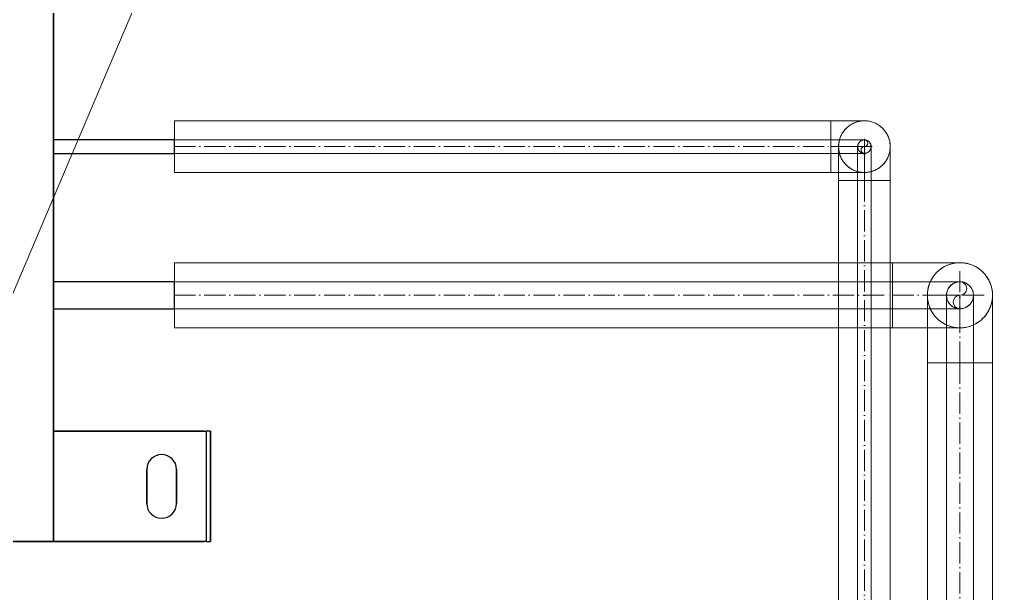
# Model space of a CAD drawing. Header units: millimetres. Extents: x -88595 to 880822, y -1054509 to -148035.
# Drawn here: x 162908.4 to 163366.7, y -245033.4 to -244763.1 of the extents above; entities that cross this region are included whole.
import ezdxf

# ---------------------------------------------------------------- set-up
doc = ezdxf.new("R2010")
doc.units = ezdxf.units.MM
doc.linetypes.add('$0$ADSK_Осевая', pattern=[14, 10, -2, 0, -2])
for name, color, linetype, lineweight in [('Аннотация', 7, 'Continuous', 20), ('Изоляция', 7, 'Continuous', 18), ('Оборудование', 7, 'Continuous', 18), ('Трубопровод', 7, 'Continuous', 18), ('Трубопроводы', 7, 'Continuous', 18)]:
    doc.layers.add(name, color=color, linetype=linetype, lineweight=lineweight)

# ---------------------------------------------------------------- blocks, each defined once
blk = doc.blocks.new('$0$ADSK_Канальный блок кондиционера1 - AD182MJERAB-3267445-В_Координация_1 этаж ОВ3')
at = {"layer": 'Оборудование', "color": 150, "lineweight": 30, "true_color": 0x0080ff}
for p, q in [((525, -697), (525, 0)), ((525, 0), (525, -697)), ((582, -507.825), (525, -507.825)), ((525, -507.825), (525, -514.175)), ((525, -507.825), (525, -514.175)), ((582, -514.175), (582, -507.825)), ((582, -514.175), (582, -507.825)), ((525, -514.175), (582, -514.175)), ((582, -574.65), (525, -574.65)), ((525, -574.65), (525, -587.35)), ((525, -574.65), (525, -587.35)), ((582, -587.35), (582, -574.65)), ((582, -587.35), (582, -574.65)), ((525, -587.35), (582, -587.35)), ((525, -645), (597, -645)), ((596, -645), (525, -645)), ((525, -645), (525, -697)), ((525, -697), (525, -645)), ((596, -645), (597, -645)), ((599, -645), (597, -645)), ((599, -645), (597, -645)), ((597, -645), (597, -697)), ((599, -697), (599, -645)), ((599, -645), (599, -697)), ((569, -663), (569, -679)), ((569, -679), (569, -663)), ((583, -679), (583, -663)), ((583, -663), (583, -679)), ((525, -697), (-525, -697)), ((-525, -697), (525, -697)), ((525, -697), (596, -697)), ((597, -697), (525, -697)), ((597, -697), (596, -697)), ((597, -697), (599, -697)), ((597, -697), (599, -697))]:
    blk.add_line(p, q, dxfattribs=at)
for centre, start, end in [((576, -663), 0, 180), ((576, -663), 0, 180), ((576, -679), 180, 0), ((576, -679), 180, 0)]:
    blk.add_arc(centre, 7, start, end, dxfattribs=at)
blk = doc.blocks.new('$0$ADSK_МедьПайка_Отвод-гнутая труба - Отвод _гнутая труба_-94627-В_Координация_1 этаж ОВ3')
at = {"layer": 'Трубопроводы', "color": 190, "true_color": 0x8000ff}
for p, q in [((-16488.73, 18357.41), (-16488.73, 18354.23)), ((-16488.73, 18354.23), (-16488.73, 18351.06))]:
    blk.add_line(p, q, dxfattribs=at)
at = {"layer": 'Трубопроводы', "color": 190, "true_color": 0x8000ff, "flags": 128}
for points in [[(-16488.73, 18357.41), (-16488.09, 18357.41), (-16487.46, 18357.41), (-16486.83, 18357.41), (-16486.2, 18357.41), (-16485.57, 18357.41), (-16484.95, 18357.41), (-16484.34, 18357.41), (-16483.73, 18357.41), (-16483.13, 18357.41), (-16482.54, 18357.41), (-16481.96, 18357.41), (-16481.39, 18357.41), (-16480.84, 18357.41), (-16480.29, 18357.41), (-16479.76, 18357.41), (-16479.25, 18357.41), (-16478.74, 18357.41), (-16478.26, 18357.41), (-16477.79, 18357.41), (-16477.34, 18357.41), (-16476.9, 18357.41), (-16476.49, 18357.41), (-16476.1, 18357.41), (-16475.72, 18357.41), (-16475.37, 18357.41), (-16475.03, 18357.41), (-16474.72, 18357.41), (-16474.44, 18357.41), (-16474.17, 18357.41), (-16473.93, 18357.41), (-16473.71, 18357.41), (-16473.52, 18357.41), (-16473.35, 18357.41), (-16473.2, 18357.41), (-16473.08, 18357.41), (-16472.99, 18357.41), (-16472.92, 18357.41), (-16472.87, 18357.41), (-16472.85, 18357.41)], [(-16476.03, 18354.23), (-16476.02, 18354.36), (-16476.02, 18354.49), (-16476, 18354.61), (-16475.99, 18354.74), (-16475.96, 18354.86), (-16475.93, 18354.99), (-16475.9, 18355.11), (-16475.86, 18355.23), (-16475.82, 18355.35), (-16475.77, 18355.47), (-16475.72, 18355.59), (-16475.67, 18355.7), (-16475.61, 18355.81), (-16475.54, 18355.92), (-16475.47, 18356.03), (-16475.4, 18356.13), (-16475.32, 18356.23), (-16475.24, 18356.33), (-16475.15, 18356.42), (-16475.06, 18356.51), (-16474.97, 18356.6), (-16474.87, 18356.68), (-16474.77, 18356.76), (-16474.67, 18356.83), (-16474.57, 18356.9), (-16474.46, 18356.97), (-16474.35, 18357.03), (-16474.23, 18357.09), (-16474.12, 18357.14), (-16474, 18357.19), (-16473.88, 18357.24), (-16473.76, 18357.27), (-16473.64, 18357.31), (-16473.51, 18357.34), (-16473.39, 18357.36), (-16473.26, 18357.38), (-16473.14, 18357.39), (-16473.01, 18357.4), (-16472.88, 18357.41), (-16472.85, 18357.41)], [(-16472.85, 18357.41), (-16472.72, 18357.41), (-16472.6, 18357.4), (-16472.47, 18357.38), (-16472.34, 18357.37), (-16472.22, 18357.34), (-16472.1, 18357.32), (-16471.97, 18357.28), (-16471.85, 18357.25), (-16471.73, 18357.2), (-16471.61, 18357.16), (-16471.5, 18357.11), (-16471.38, 18357.05), (-16471.27, 18356.99), (-16471.16, 18356.92), (-16471.06, 18356.85), (-16470.95, 18356.78), (-16470.85, 18356.7), (-16470.76, 18356.62), (-16470.66, 18356.53), (-16470.57, 18356.44), (-16470.49, 18356.35), (-16470.4, 18356.26), (-16470.32, 18356.16), (-16470.25, 18356.05), (-16470.18, 18355.95), (-16470.11, 18355.84), (-16470.05, 18355.73), (-16469.99, 18355.62), (-16469.94, 18355.5), (-16469.89, 18355.38), (-16469.85, 18355.26), (-16469.81, 18355.14), (-16469.77, 18355.02), (-16469.75, 18354.9), (-16469.72, 18354.77), (-16469.7, 18354.65), (-16469.69, 18354.52), (-16469.68, 18354.39), (-16469.68, 18354.27), (-16469.68, 18354.23)], [(-16472.85, 18351.06), (-16472.98, 18351.06), (-16473.1, 18351.07), (-16473.23, 18351.08), (-16473.36, 18351.1), (-16473.48, 18351.12), (-16473.61, 18351.15), (-16473.73, 18351.18), (-16473.85, 18351.22), (-16473.97, 18351.26), (-16474.09, 18351.31), (-16474.2, 18351.36), (-16474.32, 18351.42), (-16474.43, 18351.48), (-16474.54, 18351.54), (-16474.64, 18351.61), (-16474.75, 18351.69), (-16474.85, 18351.76), (-16474.94, 18351.85), (-16475.04, 18351.93), (-16475.13, 18352.02), (-16475.21, 18352.11), (-16475.3, 18352.21), (-16475.38, 18352.31), (-16475.45, 18352.41), (-16475.52, 18352.52), (-16475.59, 18352.63), (-16475.65, 18352.74), (-16475.71, 18352.85), (-16475.76, 18352.96), (-16475.81, 18353.08), (-16475.85, 18353.2), (-16475.89, 18353.32), (-16475.93, 18353.44), (-16475.96, 18353.57), (-16475.98, 18353.69), (-16476, 18353.82), (-16476.01, 18353.94), (-16476.02, 18354.07), (-16476.03, 18354.2), (-16476.03, 18354.23)], [(-16469.68, 18354.23), (-16469.68, 18354.11), (-16469.69, 18353.98), (-16469.7, 18353.85), (-16469.72, 18353.73), (-16469.74, 18353.6), (-16469.77, 18353.48), (-16469.8, 18353.36), (-16469.84, 18353.23), (-16469.88, 18353.11), (-16469.93, 18353), (-16469.98, 18352.88), (-16470.03, 18352.77), (-16470.1, 18352.66), (-16470.16, 18352.55), (-16470.23, 18352.44), (-16470.3, 18352.34), (-16470.38, 18352.24), (-16470.46, 18352.14), (-16470.55, 18352.05), (-16470.64, 18351.96), (-16470.73, 18351.87), (-16470.83, 18351.79), (-16470.93, 18351.71), (-16471.03, 18351.63), (-16471.14, 18351.56), (-16471.24, 18351.49), (-16471.35, 18351.43), (-16471.47, 18351.38), (-16471.58, 18351.32), (-16471.7, 18351.27), (-16471.82, 18351.23), (-16471.94, 18351.19), (-16472.06, 18351.16), (-16472.19, 18351.13), (-16472.31, 18351.1), (-16472.44, 18351.08), (-16472.56, 18351.07), (-16472.69, 18351.06), (-16472.82, 18351.06), (-16472.85, 18351.06)], [(-16472.85, 18351.06), (-16472.86, 18351.06), (-16472.9, 18351.06), (-16472.96, 18351.06), (-16473.05, 18351.06), (-16473.17, 18351.06), (-16473.31, 18351.06), (-16473.47, 18351.06), (-16473.66, 18351.06), (-16473.87, 18351.06), (-16474.1, 18351.06), (-16474.36, 18351.06), (-16474.64, 18351.06), (-16474.95, 18351.06), (-16475.28, 18351.06), (-16475.62, 18351.06), (-16475.99, 18351.06), (-16476.38, 18351.06), (-16476.79, 18351.06), (-16477.22, 18351.06), (-16477.67, 18351.06), (-16478.13, 18351.06), (-16478.61, 18351.06), (-16479.11, 18351.06), (-16479.62, 18351.06), (-16480.15, 18351.06), (-16480.69, 18351.06), (-16481.24, 18351.06), (-16481.81, 18351.06), (-16482.39, 18351.06), (-16482.97, 18351.06), (-16483.57, 18351.06), (-16484.17, 18351.06), (-16484.79, 18351.06), (-16485.4, 18351.06), (-16486.03, 18351.06), (-16486.66, 18351.06), (-16487.29, 18351.06), (-16487.92, 18351.06), (-16488.55, 18351.06), (-16488.73, 18351.06)]]:
    blk.add_lwpolyline(points, dxfattribs=at)
at = {"layer": 'Трубопроводы', "color": 190, "true_color": 0x8000ff}
for radius, start, end in [(3.18, 0, 180), (3.17, 180, 0)]:
    blk.add_arc((-16472.85, 18354.23), radius, start, end, dxfattribs=at)
blk = doc.blocks.new('$0$ADSK_МедьПайка_Отвод-гнутая труба - Отвод _гнутая труба_-3260024-В_Координация_1 этаж ОВ3')
at = {"layer": 'Трубопроводы', "color": 134, "true_color": 0x00a6a6}
for p, q in [((-16459.6, 18290.58), (-16459.6, 18284.23)), ((-16459.6, 18284.23), (-16459.6, 18277.88))]:
    blk.add_line(p, q, dxfattribs=at)
at = {"layer": 'Трубопроводы', "color": 134, "true_color": 0x00a6a6, "flags": 128}
for points in [[(-16459.6, 18290.58), (-16458.33, 18290.58), (-16457.06, 18290.58), (-16455.8, 18290.58), (-16454.54, 18290.58), (-16453.29, 18290.58), (-16452.05, 18290.58), (-16450.83, 18290.58), (-16449.61, 18290.58), (-16448.42, 18290.58), (-16447.24, 18290.58), (-16446.08, 18290.58), (-16444.94, 18290.58), (-16443.82, 18290.58), (-16442.74, 18290.58), (-16441.67, 18290.58), (-16440.64, 18290.58), (-16439.64, 18290.58), (-16438.67, 18290.58), (-16437.73, 18290.58), (-16436.82, 18290.58), (-16435.96, 18290.58), (-16435.13, 18290.58), (-16434.34, 18290.58), (-16433.59, 18290.58), (-16432.88, 18290.58), (-16432.22, 18290.58), (-16431.6, 18290.58), (-16431.02, 18290.58), (-16430.49, 18290.58), (-16430.01, 18290.58), (-16429.57, 18290.58), (-16429.18, 18290.58), (-16428.84, 18290.58), (-16428.55, 18290.58), (-16428.31, 18290.58), (-16428.12, 18290.58), (-16427.98, 18290.58), (-16427.89, 18290.58), (-16427.85, 18290.58)], [(-16434.2, 18284.23), (-16434.2, 18284.49), (-16434.18, 18284.74), (-16434.15, 18284.99), (-16434.12, 18285.24), (-16434.07, 18285.49), (-16434.02, 18285.74), (-16433.95, 18285.99), (-16433.88, 18286.23), (-16433.79, 18286.47), (-16433.7, 18286.71), (-16433.6, 18286.94), (-16433.48, 18287.17), (-16433.36, 18287.39), (-16433.23, 18287.61), (-16433.09, 18287.82), (-16432.94, 18288.03), (-16432.79, 18288.23), (-16432.62, 18288.42), (-16432.45, 18288.61), (-16432.27, 18288.79), (-16432.09, 18288.96), (-16431.9, 18289.13), (-16431.7, 18289.28), (-16431.49, 18289.43), (-16431.28, 18289.58), (-16431.07, 18289.71), (-16430.84, 18289.83), (-16430.62, 18289.95), (-16430.39, 18290.05), (-16430.15, 18290.15), (-16429.91, 18290.24), (-16429.67, 18290.32), (-16429.43, 18290.38), (-16429.18, 18290.44), (-16428.93, 18290.49), (-16428.68, 18290.53), (-16428.43, 18290.56), (-16428.17, 18290.57), (-16427.92, 18290.58), (-16427.85, 18290.58)], [(-16427.85, 18290.58), (-16427.6, 18290.58), (-16427.34, 18290.56), (-16427.09, 18290.54), (-16426.84, 18290.5), (-16426.59, 18290.46), (-16426.34, 18290.4), (-16426.1, 18290.34), (-16425.85, 18290.26), (-16425.61, 18290.18), (-16425.38, 18290.08), (-16425.15, 18289.98), (-16424.92, 18289.87), (-16424.7, 18289.74), (-16424.48, 18289.61), (-16424.27, 18289.47), (-16424.06, 18289.33), (-16423.86, 18289.17), (-16423.66, 18289.01), (-16423.48, 18288.84), (-16423.3, 18288.66), (-16423.12, 18288.47), (-16422.96, 18288.28), (-16422.8, 18288.08), (-16422.65, 18287.87), (-16422.51, 18287.66), (-16422.37, 18287.45), (-16422.25, 18287.23), (-16422.13, 18287), (-16422.03, 18286.77), (-16421.93, 18286.53), (-16421.84, 18286.3), (-16421.77, 18286.05), (-16421.7, 18285.81), (-16421.64, 18285.56), (-16421.59, 18285.31), (-16421.55, 18285.06), (-16421.53, 18284.81), (-16421.51, 18284.56), (-16421.5, 18284.3), (-16421.5, 18284.23)], [(-16427.85, 18277.88), (-16428.1, 18277.89), (-16428.36, 18277.9), (-16428.61, 18277.93), (-16428.86, 18277.96), (-16429.11, 18278.01), (-16429.36, 18278.06), (-16429.61, 18278.13), (-16429.85, 18278.21), (-16430.09, 18278.29), (-16430.32, 18278.38), (-16430.56, 18278.49), (-16430.78, 18278.6), (-16431.01, 18278.72), (-16431.22, 18278.85), (-16431.44, 18278.99), (-16431.64, 18279.14), (-16431.84, 18279.3), (-16432.04, 18279.46), (-16432.23, 18279.63), (-16432.41, 18279.81), (-16432.58, 18279.99), (-16432.74, 18280.19), (-16432.9, 18280.39), (-16433.05, 18280.59), (-16433.19, 18280.8), (-16433.33, 18281.02), (-16433.45, 18281.24), (-16433.57, 18281.47), (-16433.67, 18281.7), (-16433.77, 18281.93), (-16433.86, 18282.17), (-16433.93, 18282.41), (-16434, 18282.66), (-16434.06, 18282.9), (-16434.11, 18283.15), (-16434.15, 18283.4), (-16434.17, 18283.66), (-16434.19, 18283.91), (-16434.2, 18284.16), (-16434.2, 18284.23)], [(-16421.5, 18284.23), (-16421.51, 18283.98), (-16421.52, 18283.73), (-16421.55, 18283.47), (-16421.58, 18283.22), (-16421.63, 18282.97), (-16421.68, 18282.72), (-16421.75, 18282.48), (-16421.82, 18282.24), (-16421.91, 18282), (-16422, 18281.76), (-16422.11, 18281.53), (-16422.22, 18281.3), (-16422.34, 18281.08), (-16422.47, 18280.86), (-16422.61, 18280.65), (-16422.76, 18280.44), (-16422.91, 18280.24), (-16423.08, 18280.05), (-16423.25, 18279.86), (-16423.43, 18279.68), (-16423.61, 18279.5), (-16423.8, 18279.34), (-16424, 18279.18), (-16424.21, 18279.03), (-16424.42, 18278.89), (-16424.64, 18278.76), (-16424.86, 18278.63), (-16425.08, 18278.52), (-16425.31, 18278.41), (-16425.55, 18278.31), (-16425.79, 18278.23), (-16426.03, 18278.15), (-16426.27, 18278.08), (-16426.52, 18278.02), (-16426.77, 18277.98), (-16427.02, 18277.94), (-16427.27, 18277.91), (-16427.53, 18277.89), (-16427.78, 18277.88), (-16427.85, 18277.88)], [(-16427.85, 18277.88), (-16427.88, 18277.88), (-16427.95, 18277.88), (-16428.08, 18277.88), (-16428.26, 18277.88), (-16428.48, 18277.88), (-16428.76, 18277.88), (-16429.09, 18277.88), (-16429.46, 18277.88), (-16429.89, 18277.88), (-16430.36, 18277.88), (-16430.87, 18277.88), (-16431.44, 18277.88), (-16432.05, 18277.88), (-16432.7, 18277.88), (-16433.4, 18277.88), (-16434.13, 18277.88), (-16434.91, 18277.88), (-16435.73, 18277.88), (-16436.59, 18277.88), (-16437.48, 18277.88), (-16438.41, 18277.88), (-16439.37, 18277.88), (-16440.37, 18277.88), (-16441.39, 18277.88), (-16442.45, 18277.88), (-16443.53, 18277.88), (-16444.64, 18277.88), (-16445.77, 18277.88), (-16446.92, 18277.88), (-16448.1, 18277.88), (-16449.29, 18277.88), (-16450.5, 18277.88), (-16451.72, 18277.88), (-16452.96, 18277.88), (-16454.2, 18277.88), (-16455.46, 18277.88), (-16456.72, 18277.88), (-16457.99, 18277.88), (-16459.26, 18277.88), (-16459.6, 18277.88)]]:
    blk.add_lwpolyline(points, dxfattribs=at)
at = {"layer": 'Трубопроводы', "color": 134, "true_color": 0x00a6a6}
for start, end in [(0, 180), (180, 0)]:
    blk.add_arc((-16427.85, 18284.23), 6.35, start, end, dxfattribs=at)
blk = doc.blocks.new('$0$ADSK_МедьПайка_Отвод-гнутая труба - Отвод _гнутая труба_-V35-В_Координация_1 этаж ОВ3')
at = {"layer": 'Трубопроводы', "color": 134, "true_color": 0x00a6a6}
for p, q in [((-16434.2, 18252.48), (-16427.85, 18252.48)), ((-16427.85, 18252.48), (-16421.5, 18252.48))]:
    blk.add_line(p, q, dxfattribs=at)
at = {"layer": 'Трубопроводы', "color": 134, "true_color": 0x00a6a6, "flags": 128}
for points in [[(-16434.2, 18284.23), (-16434.2, 18284.21), (-16434.2, 18284.13), (-16434.2, 18284), (-16434.2, 18283.83), (-16434.2, 18283.6), (-16434.2, 18283.32), (-16434.2, 18283), (-16434.2, 18282.62), (-16434.2, 18282.2), (-16434.2, 18281.73), (-16434.2, 18281.21), (-16434.2, 18280.64), (-16434.2, 18280.04), (-16434.2, 18279.38), (-16434.2, 18278.69), (-16434.2, 18277.95), (-16434.2, 18277.17), (-16434.2, 18276.35), (-16434.2, 18275.5), (-16434.2, 18274.6), (-16434.2, 18273.67), (-16434.2, 18272.71), (-16434.2, 18271.72), (-16434.2, 18270.69), (-16434.2, 18269.64), (-16434.2, 18268.56), (-16434.2, 18267.45), (-16434.2, 18266.32), (-16434.2, 18265.16), (-16434.2, 18263.99), (-16434.2, 18262.8), (-16434.2, 18261.59), (-16434.2, 18260.36), (-16434.2, 18259.13), (-16434.2, 18257.88), (-16434.2, 18256.62), (-16434.2, 18255.36), (-16434.2, 18254.09), (-16434.2, 18252.83), (-16434.2, 18252.48)], [(-16421.5, 18252.48), (-16421.5, 18253.75), (-16421.5, 18255.02), (-16421.5, 18256.28), (-16421.5, 18257.54), (-16421.5, 18258.79), (-16421.5, 18260.03), (-16421.5, 18261.26), (-16421.5, 18262.47), (-16421.5, 18263.67), (-16421.5, 18264.85), (-16421.5, 18266.01), (-16421.5, 18267.14), (-16421.5, 18268.26), (-16421.5, 18269.35), (-16421.5, 18270.41), (-16421.5, 18271.44), (-16421.5, 18272.45), (-16421.5, 18273.42), (-16421.5, 18274.36), (-16421.5, 18275.26), (-16421.5, 18276.13), (-16421.5, 18276.95), (-16421.5, 18277.74), (-16421.5, 18278.49), (-16421.5, 18279.2), (-16421.5, 18279.86), (-16421.5, 18280.48), (-16421.5, 18281.06), (-16421.5, 18281.59), (-16421.5, 18282.08), (-16421.5, 18282.51), (-16421.5, 18282.9), (-16421.5, 18283.24), (-16421.5, 18283.53), (-16421.5, 18283.77), (-16421.5, 18283.96), (-16421.5, 18284.1), (-16421.5, 18284.19), (-16421.5, 18284.23)]]:
    blk.add_lwpolyline(points, dxfattribs=at)
at = {"layer": 'Трубопроводы', "color": 134, "true_color": 0x00a6a6}
for start, end in [(90, 270), (270, 90)]:
    blk.add_arc((-16427.85, 18284.23), 6.35, start, end, dxfattribs=at)
blk = doc.blocks.new('$0$ADSK_МедьПайка_Отвод-гнутая труба - Отвод _гнутая труба_-V37-В_Координация_1 этаж ОВ3')
at = {"layer": 'Трубопроводы', "color": 190, "true_color": 0x8000ff}
for p, q in [((-4816.03, 18338.36), (-4812.85, 18338.36)), ((-4812.85, 18338.36), (-4809.68, 18338.36))]:
    blk.add_line(p, q, dxfattribs=at)
at = {"layer": 'Трубопроводы', "color": 190, "true_color": 0x8000ff, "flags": 128}
for points in [[(-4816.03, 18354.23), (-4816.03, 18354.22), (-4816.03, 18354.18), (-4816.03, 18354.12), (-4816.03, 18354.03), (-4816.03, 18353.92), (-4816.03, 18353.78), (-4816.03, 18353.61), (-4816.03, 18353.43), (-4816.03, 18353.22), (-4816.03, 18352.98), (-4816.03, 18352.72), (-4816.03, 18352.44), (-4816.03, 18352.13), (-4816.03, 18351.81), (-4816.03, 18351.46), (-4816.03, 18351.09), (-4816.03, 18350.7), (-4816.03, 18350.29), (-4816.03, 18349.86), (-4816.03, 18349.42), (-4816.03, 18348.95), (-4816.03, 18348.47), (-4816.03, 18347.98), (-4816.03, 18347.46), (-4816.03, 18346.94), (-4816.03, 18346.39), (-4816.03, 18345.84), (-4816.03, 18345.27), (-4816.03, 18344.7), (-4816.03, 18344.11), (-4816.03, 18343.51), (-4816.03, 18342.91), (-4816.03, 18342.3), (-4816.03, 18341.68), (-4816.03, 18341.06), (-4816.03, 18340.43), (-4816.03, 18339.8), (-4816.03, 18339.16), (-4816.03, 18338.53), (-4816.03, 18338.36)], [(-4809.68, 18338.36), (-4809.68, 18338.99), (-4809.68, 18339.63), (-4809.68, 18340.26), (-4809.68, 18340.89), (-4809.68, 18341.51), (-4809.68, 18342.13), (-4809.68, 18342.74), (-4809.68, 18343.35), (-4809.68, 18343.95), (-4809.68, 18344.54), (-4809.68, 18345.12), (-4809.68, 18345.69), (-4809.68, 18346.25), (-4809.68, 18346.79), (-4809.68, 18347.32), (-4809.68, 18347.84), (-4809.68, 18348.34), (-4809.68, 18348.83), (-4809.68, 18349.29), (-4809.68, 18349.75), (-4809.68, 18350.18), (-4809.68, 18350.59), (-4809.68, 18350.99), (-4809.68, 18351.36), (-4809.68, 18351.72), (-4809.68, 18352.05), (-4809.68, 18352.36), (-4809.68, 18352.65), (-4809.68, 18352.91), (-4809.68, 18353.15), (-4809.68, 18353.37), (-4809.68, 18353.57), (-4809.68, 18353.74), (-4809.68, 18353.88), (-4809.68, 18354), (-4809.68, 18354.1), (-4809.68, 18354.17), (-4809.68, 18354.21), (-4809.68, 18354.23)]]:
    blk.add_lwpolyline(points, dxfattribs=at)
at = {"layer": 'Трубопроводы', "color": 190, "true_color": 0x8000ff}
for radius, start, end in [(3.17, 90, 270), (3.18, 270, 90)]:
    blk.add_arc((-4812.85, 18354.23), radius, start, end, dxfattribs=at)

msp = doc.modelspace()

# ---------------------------------------------------------------- linework, layer by layer
at = {"layer": 'Аннотация'}
msp.add_line((162988.59, -244695.59), (162428.74, -246015.26), dxfattribs=at)
at = {"layer": 'Изоляция', "color": 190, "true_color": 0x8000ff}
for p, q in [((163290.5, -244810.79), (162981.38, -244810.79)), ((162981.38, -244810.79), (162981.38, -244835.14)), ((163290.5, -244835.14), (163290.5, -244810.79)), ((162981.38, -244835.14), (163290.5, -244835.14)), ((163294.2, -244838.84), (163294.2, -245223.09)), ((163318.55, -244838.84), (163294.2, -244838.84)), ((163318.55, -245223.09), (163318.55, -244838.84))]:
    msp.add_line(p, q, dxfattribs=at)
at = {"layer": 'Изоляция', "color": 134, "true_color": 0x00a6a6}
for p, q in [((163319.63, -244877.62), (162981.38, -244877.62)), ((162981.38, -244877.62), (162981.38, -244908.32)), ((163319.63, -244908.32), (163319.63, -244877.62)), ((162981.38, -244908.32), (163319.63, -244908.32)), ((163336.03, -244924.72), (163366.73, -244924.72)), ((163336.03, -244924.72), (163336.03, -245251.55)), ((163366.73, -245251.55), (163366.73, -244924.72))]:
    msp.add_line(p, q, dxfattribs=at)
at = {"layer": 'Изоляция', "color": 190, "true_color": 0x8000ff, "flags": 128}
for points in [[(163290.5, -244810.79), (163291.14, -244810.79), (163291.77, -244810.79), (163292.4, -244810.79), (163293.03, -244810.79), (163293.66, -244810.79), (163294.28, -244810.79), (163294.89, -244810.79), (163295.5, -244810.79), (163296.1, -244810.79), (163296.69, -244810.79), (163297.27, -244810.79), (163297.83, -244810.79), (163298.39, -244810.79), (163298.94, -244810.79), (163299.47, -244810.79), (163299.98, -244810.79), (163300.49, -244810.79), (163300.97, -244810.79), (163301.44, -244810.79), (163301.89, -244810.79), (163302.32, -244810.79), (163302.74, -244810.79), (163303.13, -244810.79), (163303.51, -244810.79), (163303.86, -244810.79), (163304.19, -244810.79), (163304.5, -244810.79), (163304.79, -244810.79), (163305.06, -244810.79), (163305.3, -244810.79), (163305.52, -244810.79), (163305.71, -244810.79), (163305.88, -244810.79), (163306.03, -244810.79), (163306.15, -244810.79), (163306.24, -244810.79), (163306.31, -244810.79), (163306.36, -244810.79), (163306.38, -244810.79)], [(163294.2, -244822.97), (163294.21, -244822.48), (163294.24, -244821.99), (163294.29, -244821.51), (163294.36, -244821.03), (163294.45, -244820.55), (163294.55, -244820.07), (163294.68, -244819.6), (163294.82, -244819.14), (163294.98, -244818.68), (163295.16, -244818.23), (163295.36, -244817.78), (163295.58, -244817.35), (163295.81, -244816.92), (163296.06, -244816.5), (163296.33, -244816.09), (163296.61, -244815.7), (163296.91, -244815.31), (163297.23, -244814.94), (163297.55, -244814.58), (163297.9, -244814.23), (163298.25, -244813.9), (163298.62, -244813.58), (163299, -244813.28), (163299.4, -244812.99), (163299.8, -244812.72), (163300.22, -244812.47), (163300.64, -244812.23), (163301.07, -244812.01), (163301.52, -244811.81), (163301.97, -244811.62), (163302.42, -244811.45), (163302.89, -244811.3), (163303.36, -244811.17), (163303.83, -244811.06), (163304.31, -244810.97), (163304.79, -244810.9), (163305.27, -244810.84), (163305.76, -244810.81), (163306.25, -244810.79), (163306.38, -244810.79)], [(163306.38, -244810.79), (163306.87, -244810.8), (163307.35, -244810.83), (163307.84, -244810.88), (163308.32, -244810.95), (163308.8, -244811.04), (163309.27, -244811.14), (163309.74, -244811.27), (163310.21, -244811.41), (163310.67, -244811.57), (163311.12, -244811.75), (163311.56, -244811.95), (163312, -244812.17), (163312.43, -244812.4), (163312.85, -244812.65), (163313.25, -244812.92), (163313.65, -244813.2), (163314.03, -244813.5), (163314.41, -244813.81), (163314.77, -244814.14), (163315.11, -244814.49), (163315.44, -244814.84), (163315.76, -244815.21), (163316.06, -244815.59), (163316.35, -244815.99), (163316.62, -244816.39), (163316.88, -244816.8), (163317.12, -244817.23), (163317.34, -244817.66), (163317.54, -244818.11), (163317.73, -244818.56), (163317.89, -244819.01), (163318.04, -244819.48), (163318.17, -244819.95), (163318.28, -244820.42), (163318.38, -244820.9), (163318.45, -244821.38), (163318.5, -244821.86), (163318.54, -244822.35), (163318.55, -244822.84), (163318.55, -244822.97)], [(163306.38, -244835.14), (163305.89, -244835.13), (163305.41, -244835.1), (163304.92, -244835.06), (163304.44, -244834.99), (163303.96, -244834.9), (163303.48, -244834.79), (163303.01, -244834.67), (163302.55, -244834.52), (163302.09, -244834.36), (163301.64, -244834.18), (163301.19, -244833.98), (163300.76, -244833.77), (163300.33, -244833.53), (163299.91, -244833.28), (163299.5, -244833.02), (163299.11, -244832.73), (163298.72, -244832.43), (163298.35, -244832.12), (163297.99, -244831.79), (163297.64, -244831.45), (163297.31, -244831.09), (163296.99, -244830.73), (163296.69, -244830.34), (163296.4, -244829.95), (163296.13, -244829.55), (163295.88, -244829.13), (163295.64, -244828.71), (163295.42, -244828.27), (163295.22, -244827.83), (163295.03, -244827.38), (163294.86, -244826.92), (163294.71, -244826.46), (163294.58, -244825.99), (163294.47, -244825.52), (163294.38, -244825.04), (163294.31, -244824.56), (163294.25, -244824.07), (163294.22, -244823.59), (163294.2, -244823.1), (163294.2, -244822.97)], [(163294.2, -244822.97), (163294.2, -244822.98), (163294.2, -244823.02), (163294.2, -244823.08), (163294.2, -244823.17), (163294.2, -244823.28), (163294.2, -244823.42), (163294.2, -244823.59), (163294.2, -244823.77), (163294.2, -244823.99), (163294.2, -244824.22), (163294.2, -244824.48), (163294.2, -244824.76), (163294.2, -244825.07), (163294.2, -244825.39), (163294.2, -244825.74), (163294.2, -244826.11), (163294.2, -244826.5), (163294.2, -244826.91), (163294.2, -244827.34), (163294.2, -244827.78), (163294.2, -244828.25), (163294.2, -244828.73), (163294.2, -244829.23), (163294.2, -244829.74), (163294.2, -244830.27), (163294.2, -244830.81), (163294.2, -244831.36), (163294.2, -244831.93), (163294.2, -244832.5), (163294.2, -244833.09), (163294.2, -244833.69), (163294.2, -244834.29), (163294.2, -244834.9), (163294.2, -244835.52), (163294.2, -244836.14), (163294.2, -244836.77), (163294.2, -244837.4), (163294.2, -244838.04), (163294.2, -244838.67), (163294.2, -244838.84)], [(163318.55, -244822.97), (163318.54, -244823.45), (163318.51, -244823.94), (163318.47, -244824.43), (163318.4, -244824.91), (163318.31, -244825.39), (163318.2, -244825.86), (163318.08, -244826.33), (163317.94, -244826.8), (163317.77, -244827.26), (163317.59, -244827.71), (163317.39, -244828.15), (163317.18, -244828.59), (163316.94, -244829.02), (163316.69, -244829.44), (163316.43, -244829.84), (163316.14, -244830.24), (163315.85, -244830.62), (163315.53, -244831), (163315.2, -244831.36), (163314.86, -244831.7), (163314.5, -244832.03), (163314.14, -244832.35), (163313.75, -244832.65), (163313.36, -244832.94), (163312.96, -244833.21), (163312.54, -244833.47), (163312.12, -244833.71), (163311.68, -244833.93), (163311.24, -244834.13), (163310.79, -244834.32), (163310.33, -244834.48), (163309.87, -244834.63), (163309.4, -244834.76), (163308.93, -244834.87), (163308.45, -244834.97), (163307.97, -244835.04), (163307.48, -244835.09), (163307, -244835.13), (163306.51, -244835.14), (163306.38, -244835.14)], [(163318.55, -244838.84), (163318.55, -244838.21), (163318.55, -244837.57), (163318.55, -244836.94), (163318.55, -244836.31), (163318.55, -244835.69), (163318.55, -244835.07), (163318.55, -244834.46), (163318.55, -244833.85), (163318.55, -244833.25), (163318.55, -244832.66), (163318.55, -244832.08), (163318.55, -244831.51), (163318.55, -244830.95), (163318.55, -244830.41), (163318.55, -244829.88), (163318.55, -244829.36), (163318.55, -244828.86), (163318.55, -244828.38), (163318.55, -244827.91), (163318.55, -244827.45), (163318.55, -244827.02), (163318.55, -244826.61), (163318.55, -244826.21), (163318.55, -244825.84), (163318.55, -244825.48), (163318.55, -244825.15), (163318.55, -244824.84), (163318.55, -244824.55), (163318.55, -244824.29), (163318.55, -244824.05), (163318.55, -244823.83), (163318.55, -244823.63), (163318.55, -244823.46), (163318.55, -244823.32), (163318.55, -244823.2), (163318.55, -244823.1), (163318.55, -244823.03), (163318.55, -244822.99), (163318.55, -244822.97)], [(163306.38, -244835.14), (163306.37, -244835.14), (163306.33, -244835.14), (163306.26, -244835.14), (163306.18, -244835.14), (163306.06, -244835.14), (163305.92, -244835.14), (163305.76, -244835.14), (163305.57, -244835.14), (163305.36, -244835.14), (163305.13, -244835.14), (163304.87, -244835.14), (163304.58, -244835.14), (163304.28, -244835.14), (163303.95, -244835.14), (163303.61, -244835.14), (163303.24, -244835.14), (163302.85, -244835.14), (163302.44, -244835.14), (163302.01, -244835.14), (163301.56, -244835.14), (163301.1, -244835.14), (163300.62, -244835.14), (163300.12, -244835.14), (163299.61, -244835.14), (163299.08, -244835.14), (163298.54, -244835.14), (163297.99, -244835.14), (163297.42, -244835.14), (163296.84, -244835.14), (163296.26, -244835.14), (163295.66, -244835.14), (163295.05, -244835.14), (163294.44, -244835.14), (163293.83, -244835.14), (163293.2, -244835.14), (163292.57, -244835.14), (163291.94, -244835.14), (163291.31, -244835.14), (163290.67, -244835.14), (163290.5, -244835.14)]]:
    msp.add_lwpolyline(points, dxfattribs=at)
at = {"layer": 'Изоляция', "color": 134, "true_color": 0x00a6a6, "flags": 128}
for points in [[(163319.63, -244877.62), (163320.9, -244877.62), (163322.17, -244877.62), (163323.43, -244877.62), (163324.69, -244877.62), (163325.94, -244877.62), (163327.18, -244877.62), (163328.4, -244877.62), (163329.62, -244877.62), (163330.81, -244877.62), (163331.99, -244877.62), (163333.15, -244877.62), (163334.29, -244877.62), (163335.4, -244877.62), (163336.49, -244877.62), (163337.56, -244877.62), (163338.59, -244877.62), (163339.59, -244877.62), (163340.56, -244877.62), (163341.5, -244877.62), (163342.4, -244877.62), (163343.27, -244877.62), (163344.1, -244877.62), (163344.89, -244877.62), (163345.64, -244877.62), (163346.35, -244877.62), (163347.01, -244877.62), (163347.63, -244877.62), (163348.21, -244877.62), (163348.74, -244877.62), (163349.22, -244877.62), (163349.66, -244877.62), (163350.05, -244877.62), (163350.39, -244877.62), (163350.68, -244877.62), (163350.92, -244877.62), (163351.11, -244877.62), (163351.25, -244877.62), (163351.34, -244877.62), (163351.38, -244877.62)], [(163336.03, -244892.97), (163336.04, -244892.35), (163336.08, -244891.74), (163336.14, -244891.13), (163336.22, -244890.52), (163336.33, -244889.92), (163336.47, -244889.32), (163336.63, -244888.73), (163336.81, -244888.14), (163337.01, -244887.56), (163337.24, -244886.99), (163337.49, -244886.43), (163337.76, -244885.88), (163338.06, -244885.34), (163338.37, -244884.81), (163338.71, -244884.3), (163339.07, -244883.8), (163339.44, -244883.32), (163339.84, -244882.85), (163340.25, -244882.39), (163340.68, -244881.96), (163341.13, -244881.54), (163341.6, -244881.14), (163342.08, -244880.76), (163342.57, -244880.39), (163343.08, -244880.05), (163343.61, -244879.73), (163344.14, -244879.43), (163344.69, -244879.15), (163345.25, -244878.89), (163345.82, -244878.66), (163346.39, -244878.45), (163346.98, -244878.26), (163347.57, -244878.1), (163348.17, -244877.96), (163348.77, -244877.84), (163349.38, -244877.75), (163349.99, -244877.68), (163350.6, -244877.64), (163351.21, -244877.62), (163351.38, -244877.62)], [(163351.38, -244877.62), (163351.99, -244877.63), (163352.61, -244877.67), (163353.22, -244877.73), (163353.82, -244877.81), (163354.43, -244877.92), (163355.03, -244878.06), (163355.62, -244878.22), (163356.21, -244878.4), (163356.79, -244878.6), (163357.36, -244878.83), (163357.92, -244879.08), (163358.47, -244879.35), (163359.01, -244879.65), (163359.53, -244879.96), (163360.05, -244880.3), (163360.55, -244880.66), (163361.03, -244881.03), (163361.5, -244881.43), (163361.95, -244881.84), (163362.39, -244882.27), (163362.81, -244882.72), (163363.21, -244883.19), (163363.59, -244883.67), (163363.95, -244884.16), (163364.29, -244884.67), (163364.62, -244885.2), (163364.92, -244885.73), (163365.19, -244886.28), (163365.45, -244886.84), (163365.69, -244887.41), (163365.9, -244887.98), (163366.08, -244888.57), (163366.25, -244889.16), (163366.39, -244889.76), (163366.51, -244890.36), (163366.6, -244890.97), (163366.67, -244891.58), (163366.71, -244892.19), (163366.73, -244892.8), (163366.73, -244892.97)], [(163351.38, -244908.32), (163350.76, -244908.31), (163350.15, -244908.27), (163349.54, -244908.21), (163348.93, -244908.12), (163348.33, -244908.01), (163347.73, -244907.88), (163347.14, -244907.72), (163346.55, -244907.54), (163345.97, -244907.33), (163345.4, -244907.11), (163344.84, -244906.86), (163344.29, -244906.58), (163343.75, -244906.29), (163343.22, -244905.97), (163342.71, -244905.64), (163342.21, -244905.28), (163341.73, -244904.9), (163341.26, -244904.51), (163340.8, -244904.09), (163340.37, -244903.66), (163339.95, -244903.21), (163339.55, -244902.75), (163339.17, -244902.27), (163338.8, -244901.77), (163338.46, -244901.26), (163338.14, -244900.74), (163337.84, -244900.2), (163337.56, -244899.66), (163337.31, -244899.1), (163337.07, -244898.53), (163336.86, -244897.95), (163336.67, -244897.37), (163336.51, -244896.78), (163336.37, -244896.18), (163336.25, -244895.58), (163336.16, -244894.97), (163336.09, -244894.36), (163336.05, -244893.75), (163336.03, -244893.13), (163336.03, -244892.97)], [(163336.03, -244892.97), (163336.03, -244892.99), (163336.03, -244893.07), (163336.03, -244893.2), (163336.03, -244893.37), (163336.03, -244893.6), (163336.03, -244893.88), (163336.03, -244894.2), (163336.03, -244894.58), (163336.03, -244895), (163336.03, -244895.47), (163336.03, -244895.99), (163336.03, -244896.56), (163336.03, -244897.16), (163336.03, -244897.82), (163336.03, -244898.51), (163336.03, -244899.25), (163336.03, -244900.03), (163336.03, -244900.85), (163336.03, -244901.7), (163336.03, -244902.6), (163336.03, -244903.53), (163336.03, -244904.49), (163336.03, -244905.48), (163336.03, -244906.51), (163336.03, -244907.56), (163336.03, -244908.65), (163336.03, -244909.75), (163336.03, -244910.88), (163336.03, -244912.04), (163336.03, -244913.21), (163336.03, -244914.41), (163336.03, -244915.61), (163336.03, -244916.84), (163336.03, -244918.07), (163336.03, -244919.32), (163336.03, -244920.58), (163336.03, -244921.84), (163336.03, -244923.11), (163336.03, -244924.38), (163336.03, -244924.72)], [(163366.73, -244892.97), (163366.72, -244893.58), (163366.68, -244894.19), (163366.62, -244894.81), (163366.53, -244895.41), (163366.42, -244896.02), (163366.29, -244896.62), (163366.13, -244897.21), (163365.95, -244897.8), (163365.74, -244898.38), (163365.52, -244898.95), (163365.27, -244899.51), (163364.99, -244900.06), (163364.7, -244900.6), (163364.38, -244901.12), (163364.05, -244901.64), (163363.69, -244902.13), (163363.31, -244902.62), (163362.92, -244903.09), (163362.5, -244903.54), (163362.07, -244903.98), (163361.62, -244904.4), (163361.16, -244904.8), (163360.68, -244905.18), (163360.18, -244905.54), (163359.67, -244905.88), (163359.15, -244906.21), (163358.61, -244906.51), (163358.07, -244906.78), (163357.51, -244907.04), (163356.94, -244907.27), (163356.36, -244907.49), (163355.78, -244907.67), (163355.19, -244907.84), (163354.59, -244907.98), (163353.99, -244908.09), (163353.38, -244908.19), (163352.77, -244908.25), (163352.16, -244908.3), (163351.54, -244908.32), (163351.38, -244908.32)], [(163366.73, -244924.72), (163366.73, -244923.45), (163366.73, -244922.18), (163366.73, -244920.92), (163366.73, -244919.66), (163366.73, -244918.41), (163366.73, -244917.17), (163366.73, -244915.94), (163366.73, -244914.73), (163366.73, -244913.53), (163366.73, -244912.35), (163366.73, -244911.19), (163366.73, -244910.06), (163366.73, -244908.94), (163366.73, -244907.85), (163366.73, -244906.79), (163366.73, -244905.76), (163366.73, -244904.75), (163366.73, -244903.78), (163366.73, -244902.84), (163366.73, -244901.94), (163366.73, -244901.08), (163366.73, -244900.25), (163366.73, -244899.46), (163366.73, -244898.71), (163366.73, -244898), (163366.73, -244897.34), (163366.73, -244896.72), (163366.73, -244896.14), (163366.73, -244895.61), (163366.73, -244895.13), (163366.73, -244894.69), (163366.73, -244894.3), (163366.73, -244893.96), (163366.73, -244893.67), (163366.73, -244893.43), (163366.73, -244893.24), (163366.73, -244893.1), (163366.73, -244893.01), (163366.73, -244892.97)], [(163351.38, -244908.32), (163351.35, -244908.32), (163351.28, -244908.32), (163351.15, -244908.32), (163350.97, -244908.32), (163350.75, -244908.32), (163350.47, -244908.32), (163350.14, -244908.32), (163349.77, -244908.32), (163349.34, -244908.32), (163348.87, -244908.32), (163348.35, -244908.32), (163347.79, -244908.32), (163347.18, -244908.32), (163346.53, -244908.32), (163345.83, -244908.32), (163345.09, -244908.32), (163344.32, -244908.32), (163343.5, -244908.32), (163342.64, -244908.32), (163341.75, -244908.32), (163340.82, -244908.32), (163339.86, -244908.32), (163338.86, -244908.32), (163337.84, -244908.32), (163336.78, -244908.32), (163335.7, -244908.32), (163334.59, -244908.32), (163333.46, -244908.32), (163332.31, -244908.32), (163331.13, -244908.32), (163329.94, -244908.32), (163328.73, -244908.32), (163327.51, -244908.32), (163326.27, -244908.32), (163325.02, -244908.32), (163323.77, -244908.32), (163322.51, -244908.32), (163321.24, -244908.32), (163319.97, -244908.32), (163319.63, -244908.32)]]:
    msp.add_lwpolyline(points, dxfattribs=at)
at = {"layer": 'Изоляция', "color": 190, "true_color": 0x8000ff}
for start, end in [(90, 180), (90, 180), (90, 180), (90, 180), (0, 90), (0, 90), (0, 90), (0, 90), (180, 270), (180, 270), (180, 270), (180, 270), (270, 0), (270, 0), (270, 0), (270, 0)]:
    msp.add_arc((163306.38, -244822.97), 12.17, start, end, dxfattribs=at)
at = {"layer": 'Изоляция', "color": 134, "true_color": 0x00a6a6}
for start, end in [(90, 180), (90, 180), (90, 180), (90, 180), (0, 90), (0, 90), (0, 90), (0, 90), (180, 270), (180, 270), (180, 270), (180, 270), (270, 0), (270, 0), (270, 0), (270, 0)]:
    msp.add_arc((163351.38, -244892.97), 15.35, start, end, dxfattribs=at)
at = {"layer": 'Трубопровод', "color": 190, "linetype": '$0$ADSK_Осевая', "true_color": 0x8000ff}
for p, q in [((163306.38, -244829.32), (163306.38, -244816.62)), ((162981.38, -244822.97), (163290.5, -244822.97)), ((162981.38, -244822.97), (163290.5, -244822.97)), ((163300.03, -244822.97), (163312.73, -244822.97)), ((163306.38, -244838.84), (163306.38, -245223.09)), ((163306.38, -244838.84), (163306.38, -245223.09))]:
    msp.add_line(p, q, dxfattribs=at)
at = {"layer": 'Трубопровод', "color": 190, "true_color": 0x8000ff}
for p, q in [((163290.5, -244819.79), (162981.38, -244819.79)), ((162981.38, -244826.14), (163290.5, -244826.14)), ((163303.2, -244838.84), (163303.2, -245223.09)), ((163309.55, -245223.09), (163309.55, -244838.84))]:
    msp.add_line(p, q, dxfattribs=at)
at = {"layer": 'Трубопровод', "color": 134, "linetype": '$0$ADSK_Осевая', "true_color": 0x00a6a6}
for p, q in [((163351.38, -244905.67), (163351.38, -244880.27)), ((162981.38, -244892.97), (163319.63, -244892.97)), ((162981.38, -244892.97), (163319.63, -244892.97)), ((163338.68, -244892.97), (163364.08, -244892.97)), ((163351.38, -244924.72), (163351.38, -245251.55)), ((163351.38, -244924.72), (163351.38, -245251.55))]:
    msp.add_line(p, q, dxfattribs=at)
at = {"layer": 'Трубопровод', "color": 134, "true_color": 0x00a6a6}
for p, q in [((163319.63, -244886.62), (162981.38, -244886.62)), ((162981.38, -244899.32), (163319.63, -244899.32)), ((163345.03, -244924.72), (163345.03, -245251.55)), ((163357.73, -245251.55), (163357.73, -244924.72))]:
    msp.add_line(p, q, dxfattribs=at)
at = {"layer": 'Трубопровод', "color": 190, "true_color": 0x8000ff}
for centre, radius, start, end in [((163306.38, -244822.97), 3.17, 0, 180), ((163306.38, -244821.38), 1.59, 270, 90), ((163306.38, -244822.97), 3.17, 180, 0), ((163306.38, -244824.56), 1.59, 90, 270)]:
    msp.add_arc(centre, radius, start, end, dxfattribs=at)
at = {"layer": 'Трубопровод', "color": 134, "true_color": 0x00a6a6}
for centre, radius, start, end in [((163351.38, -244892.97), 6.35, 0, 180), ((163351.38, -244889.79), 3.17, 270, 90), ((163351.38, -244892.97), 6.35, 180, 0), ((163351.38, -244896.14), 3.17, 90, 270)]:
    msp.add_arc(centre, radius, start, end, dxfattribs=at)
at = {"layer": 'Трубопроводы', "color": 190, "linetype": '$0$ADSK_Осевая', "true_color": 0x8000ff}
for p in [(163290.5, -244822.97), (163306.38, -244838.84)]:
    msp.add_line(p, (163306.38, -244822.97), dxfattribs=at)
at = {"layer": 'Трубопроводы', "color": 134, "linetype": '$0$ADSK_Осевая', "true_color": 0x00a6a6}
for p in [(163319.63, -244892.97), (163351.38, -244924.72)]:
    msp.add_line(p, (163351.38, -244892.97), dxfattribs=at)

# ---------------------------------------------------------------- block references
at = {"layer": 'Оборудование', "color": 150, "lineweight": 30, "true_color": 0x0080ff}
msp.add_blockref('$0$ADSK_Канальный блок кондиционера1 - AD182MJERAB-3267445-В_Координация_1 этаж ОВ3', (162399.38, -244311.97), dxfattribs=at)
at = {"layer": 'Трубопроводы', "color": 190, "true_color": 0x8000ff}
for name, p in [('$0$ADSK_МедьПайка_Отвод-гнутая труба - Отвод _гнутая труба_-94627-В_Координация_1 этаж ОВ3', (179779.23, -263177.2)), ('$0$ADSK_МедьПайка_Отвод-гнутая труба - Отвод _гнутая труба_-V37-В_Координация_1 этаж ОВ3', (168119.23, -263177.2))]:
    msp.add_blockref(name, p, dxfattribs=at)
at = {"layer": 'Трубопроводы', "color": 134, "true_color": 0x00a6a6}
for name in ['$0$ADSK_МедьПайка_Отвод-гнутая труба - Отвод _гнутая труба_-3260024-В_Координация_1 этаж ОВ3', '$0$ADSK_МедьПайка_Отвод-гнутая труба - Отвод _гнутая труба_-V35-В_Координация_1 этаж ОВ3']:
    msp.add_blockref(name, (179779.23, -263177.2), dxfattribs=at)

doc.saveas('drawing.dxf')
